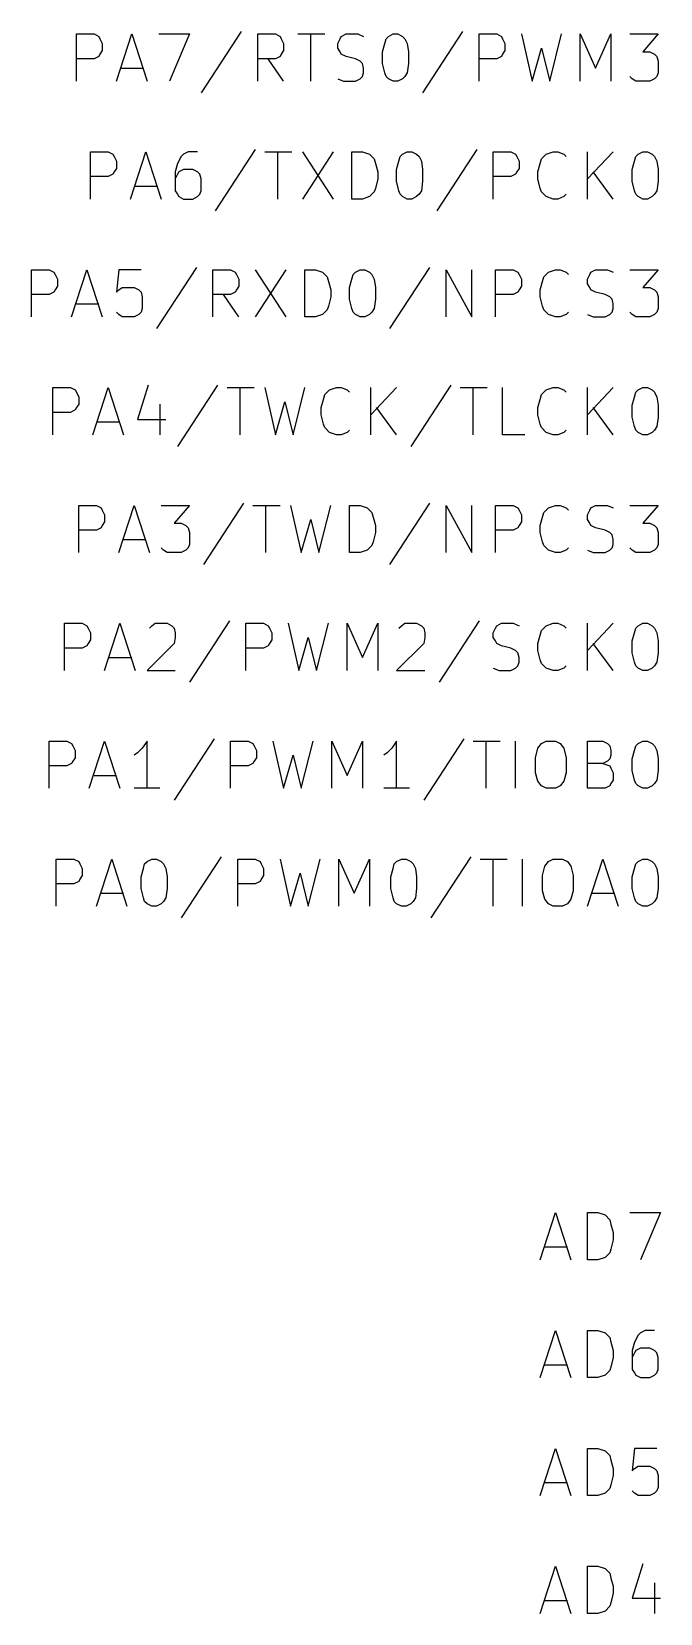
# Model space of a CAD drawing. Extents: x 4000 to 113000, y 4000 to 78670.
# Drawn here: x 70200 to 75540, y 29010 to 42430 of the extents above; entities that cross this region are included whole.
import ezdxf

# ---------------------------------------------------------------- set-up
doc = ezdxf.new("R2010")
doc.units = 0
doc.layers.add('BLACK', color=1, linetype='CONTINUOUS')

msp = doc.modelspace()

# ---------------------------------------------------------------- linework, layer by layer
at = {"layer": 'BLACK'}
for p, q in [((70580, 42010), (70580, 42410)), ((70580, 42410), (70730, 42410)), ((70730, 42410), (70770, 42390)), ((70920, 42010), (71050, 42410)), ((71050, 42410), (71180, 42010)), ((71280, 42410), (71540, 42410)), ((71540, 42410), (71370, 42010)), ((71980, 42430), (71640, 41910)), ((72120, 42010), (72120, 42410)), ((72120, 42410), (72270, 42410)), ((72270, 42410), (72310, 42390)), ((72460, 42410), (72690, 42410)), ((72570, 42010), (72570, 42410)), ((72830, 42390), (72870, 42410)), ((72870, 42410), (72970, 42410)), ((72970, 42410), (73020, 42390)), ((73230, 42390), (73270, 42410)), ((73270, 42410), (73310, 42410)), ((73310, 42410), (73350, 42390)), ((73860, 42430), (73520, 41910)), ((74000, 42010), (74000, 42410)), ((74000, 42410), (74150, 42410)), ((74150, 42410), (74190, 42390)), ((74360, 42410), (74450, 42010)), ((74600, 42010), (74700, 42410)), ((74860, 42010), (74860, 42410)), ((74860, 42410), (74990, 42120)), ((74990, 42120), (75120, 42410)), ((75120, 42410), (75120, 42010)), ((75280, 42410), (75520, 42410)), ((75520, 42410), (75390, 42260)), ((70770, 42390), (70780, 42370)), ((70780, 42370), (70800, 42330)), ((70800, 42330), (70800, 42270)), ((72310, 42390), (72320, 42370)), ((72320, 42370), (72340, 42330)), ((72340, 42330), (72340, 42270)), ((72800, 42330), (72820, 42370)), ((72800, 42290), (72800, 42330)), ((72820, 42260), (72800, 42290)), ((72820, 42370), (72830, 42390)), ((73180, 42260), (73200, 42330)), ((73200, 42330), (73210, 42370)), ((73210, 42370), (73230, 42390)), ((73350, 42390), (73370, 42370)), ((73370, 42370), (73390, 42330)), ((73390, 42330), (73400, 42260)), ((74190, 42390), (74200, 42370)), ((74200, 42370), (74220, 42330)), ((74220, 42330), (74220, 42270)), ((74450, 42010), (74530, 42290)), ((74530, 42290), (74600, 42010)), ((70730, 42200), (70580, 42200)), ((70770, 42220), (70730, 42200)), ((70780, 42240), (70770, 42220)), ((70800, 42270), (70780, 42240)), ((72270, 42200), (72120, 42200)), ((72340, 42010), (72210, 42200)), ((72310, 42220), (72270, 42200)), ((72320, 42240), (72310, 42220)), ((72340, 42270), (72320, 42240)), ((72830, 42240), (72820, 42260)), ((72870, 42220), (72830, 42240)), ((72950, 42200), (72870, 42220)), ((72990, 42180), (72950, 42200)), ((73010, 42160), (72990, 42180)), ((73020, 42120), (73010, 42160)), ((73180, 42160), (73180, 42260)), ((73200, 42080), (73180, 42160)), ((73400, 42160), (73390, 42080)), ((73400, 42260), (73400, 42160)), ((74150, 42200), (74000, 42200)), ((74190, 42220), (74150, 42200)), ((74200, 42240), (74190, 42220)), ((74220, 42270), (74200, 42240)), ((75390, 42260), (75450, 42260)), ((75450, 42260), (75490, 42240)), ((75490, 42240), (75510, 42220)), ((75510, 42220), (75520, 42180)), ((75520, 42180), (75520, 42080)), ((70960, 42120), (71150, 42120)), ((72800, 42030), (72850, 42010)), ((72850, 42010), (72950, 42010)), ((72950, 42010), (72990, 42030)), ((72990, 42030), (73010, 42050)), ((73010, 42050), (73020, 42080)), ((73020, 42080), (73020, 42120)), ((73210, 42050), (73200, 42080)), ((73230, 42030), (73210, 42050)), ((73270, 42010), (73230, 42030)), ((73310, 42010), (73270, 42010)), ((73350, 42030), (73310, 42010)), ((73370, 42050), (73350, 42030)), ((73390, 42080), (73370, 42050)), ((75300, 42030), (75280, 42050)), ((75330, 42010), (75300, 42030)), ((75450, 42010), (75330, 42010)), ((75490, 42030), (75450, 42010)), ((75510, 42050), (75490, 42030)), ((75520, 42080), (75510, 42050)), ((70700, 41010), (70700, 41410)), ((70700, 41410), (70850, 41410)), ((70850, 41410), (70890, 41390)), ((70890, 41390), (70900, 41370)), ((70900, 41370), (70920, 41330)), ((71040, 41010), (71170, 41410)), ((71170, 41410), (71300, 41010)), ((71470, 41370), (71440, 41310)), ((71490, 41390), (71470, 41370)), ((71530, 41410), (71490, 41390)), ((71610, 41410), (71530, 41410)), ((72100, 41430), (71760, 40910)), ((72180, 41410), (72410, 41410)), ((72290, 41010), (72290, 41410)), ((72500, 41410), (72760, 41010)), ((72760, 41410), (72500, 41010)), ((72920, 41010), (72920, 41410)), ((72920, 41410), (73010, 41410)), ((73010, 41410), (73070, 41390)), ((73070, 41390), (73110, 41350)), ((73110, 41350), (73120, 41310)), ((73320, 41330), (73330, 41370)), ((73330, 41370), (73350, 41390)), ((73350, 41390), (73390, 41410)), ((73390, 41410), (73430, 41410)), ((73430, 41410), (73470, 41390)), ((73470, 41390), (73490, 41370)), ((73490, 41370), (73510, 41330)), ((73980, 41430), (73640, 40910)), ((74120, 41010), (74120, 41410)), ((74120, 41410), (74270, 41410)), ((74270, 41410), (74310, 41390)), ((74310, 41390), (74320, 41370)), ((74320, 41370), (74340, 41330)), ((74520, 41310), (74530, 41350)), ((74530, 41350), (74570, 41390)), ((74570, 41390), (74630, 41410)), ((74630, 41410), (74670, 41410)), ((74670, 41410), (74720, 41390)), ((74720, 41390), (74740, 41370)), ((74920, 41010), (74920, 41410)), ((75140, 41410), (74920, 41180)), ((75320, 41330), (75330, 41370)), ((75330, 41370), (75350, 41390)), ((75350, 41390), (75390, 41410)), ((75390, 41410), (75430, 41410)), ((75430, 41410), (75470, 41390)), ((75470, 41390), (75490, 41370)), ((75490, 41370), (75510, 41330)), ((70850, 41200), (70700, 41200)), ((70890, 41220), (70850, 41200)), ((70900, 41240), (70890, 41220)), ((70920, 41270), (70900, 41240)), ((70920, 41330), (70920, 41270)), ((71440, 41310), (71420, 41240)), ((71420, 41240), (71420, 41080)), ((71440, 41220), (71420, 41180)), ((71450, 41240), (71440, 41220)), ((71490, 41260), (71450, 41240)), ((71570, 41260), (71490, 41260)), ((71610, 41240), (71570, 41260)), ((71630, 41220), (71610, 41240)), ((71640, 41180), (71630, 41220)), ((73120, 41310), (73140, 41240)), ((73140, 41240), (73140, 41180)), ((73300, 41260), (73320, 41330)), ((73300, 41160), (73300, 41260)), ((73510, 41330), (73520, 41260)), ((73520, 41260), (73520, 41160)), ((74270, 41200), (74120, 41200)), ((74310, 41220), (74270, 41200)), ((74320, 41240), (74310, 41220)), ((74340, 41270), (74320, 41240)), ((74340, 41330), (74340, 41270)), ((74500, 41240), (74520, 41310)), ((74500, 41180), (74500, 41240)), ((75140, 41010), (74970, 41240)), ((75300, 41260), (75320, 41330)), ((75300, 41160), (75300, 41260)), ((75510, 41330), (75520, 41260)), ((75520, 41260), (75520, 41160)), ((71080, 41120), (71270, 41120)), ((71420, 41080), (71440, 41050)), ((71630, 41050), (71640, 41080)), ((71640, 41080), (71640, 41180)), ((73110, 41070), (73070, 41030)), ((73120, 41100), (73110, 41070)), ((73140, 41180), (73120, 41100)), ((73320, 41080), (73300, 41160)), ((73330, 41050), (73320, 41080)), ((73510, 41080), (73490, 41050)), ((73520, 41160), (73510, 41080)), ((74520, 41100), (74500, 41180)), ((74530, 41070), (74520, 41100)), ((74570, 41030), (74530, 41070)), ((75320, 41080), (75300, 41160)), ((75330, 41050), (75320, 41080)), ((75510, 41080), (75490, 41050)), ((75520, 41160), (75510, 41080)), ((71440, 41050), (71450, 41030)), ((71450, 41030), (71490, 41010)), ((71490, 41010), (71570, 41010)), ((71570, 41010), (71610, 41030)), ((71610, 41030), (71630, 41050)), ((73010, 41010), (72920, 41010)), ((73070, 41030), (73010, 41010)), ((73350, 41030), (73330, 41050)), ((73390, 41010), (73350, 41030)), ((73430, 41010), (73390, 41010)), ((73470, 41030), (73430, 41010)), ((73490, 41050), (73470, 41030)), ((74630, 41010), (74570, 41030)), ((74670, 41010), (74630, 41010)), ((74720, 41030), (74670, 41010)), ((74740, 41050), (74720, 41030)), ((75350, 41030), (75330, 41050)), ((75390, 41010), (75350, 41030)), ((75430, 41010), (75390, 41010)), ((75470, 41030), (75430, 41010)), ((75490, 41050), (75470, 41030)), ((70200, 40010), (70200, 40410)), ((70200, 40410), (70350, 40410)), ((70350, 40410), (70390, 40390)), ((70540, 40010), (70670, 40410)), ((70670, 40410), (70800, 40010)), ((70940, 40410), (70920, 40220)), ((71130, 40410), (70940, 40410)), ((71600, 40430), (71260, 39910)), ((71740, 40010), (71740, 40410)), ((71740, 40410), (71890, 40410)), ((71890, 40410), (71930, 40390)), ((72100, 40410), (72360, 40010)), ((72360, 40410), (72100, 40010)), ((72520, 40010), (72520, 40410)), ((72520, 40410), (72610, 40410)), ((72610, 40410), (72670, 40390)), ((72950, 40390), (72990, 40410)), ((72990, 40410), (73030, 40410)), ((73030, 40410), (73070, 40390)), ((73580, 40430), (73240, 39910)), ((73720, 40010), (73720, 40410)), ((73720, 40410), (73940, 40010)), ((73940, 40010), (73940, 40410)), ((74140, 40010), (74140, 40410)), ((74140, 40410), (74290, 40410)), ((74290, 40410), (74330, 40390)), ((74590, 40390), (74650, 40410)), ((74650, 40410), (74690, 40410)), ((74690, 40410), (74740, 40390)), ((74950, 40390), (74990, 40410)), ((74990, 40410), (75090, 40410)), ((75090, 40410), (75140, 40390)), ((75280, 40410), (75520, 40410)), ((75520, 40410), (75390, 40260)), ((70390, 40390), (70400, 40370)), ((70400, 40370), (70420, 40330)), ((70420, 40270), (70400, 40240)), ((70420, 40330), (70420, 40270)), ((70940, 40240), (70970, 40260)), ((70970, 40260), (71070, 40260)), ((71070, 40260), (71110, 40240)), ((71930, 40390), (71940, 40370)), ((71940, 40370), (71960, 40330)), ((71960, 40270), (71940, 40240)), ((71960, 40330), (71960, 40270)), ((72670, 40390), (72710, 40350)), ((72710, 40350), (72720, 40310)), ((72720, 40310), (72740, 40240)), ((72900, 40260), (72920, 40330)), ((72900, 40160), (72900, 40260)), ((72920, 40330), (72930, 40370)), ((72930, 40370), (72950, 40390)), ((73070, 40390), (73090, 40370)), ((73090, 40370), (73110, 40330)), ((73110, 40330), (73120, 40260)), ((73120, 40260), (73120, 40160)), ((74330, 40390), (74340, 40370)), ((74340, 40370), (74360, 40330)), ((74360, 40270), (74340, 40240)), ((74360, 40330), (74360, 40270)), ((74520, 40240), (74540, 40310)), ((74540, 40310), (74550, 40350)), ((74550, 40350), (74590, 40390)), ((74740, 40390), (74760, 40370)), ((74920, 40330), (74940, 40370)), ((74920, 40290), (74920, 40330)), ((74940, 40260), (74920, 40290)), ((74940, 40370), (74950, 40390)), ((74950, 40240), (74940, 40260)), ((75390, 40260), (75450, 40260)), ((75450, 40260), (75490, 40240)), ((70350, 40200), (70200, 40200)), ((70390, 40220), (70350, 40200)), ((70400, 40240), (70390, 40220)), ((70920, 40220), (70940, 40240)), ((71110, 40240), (71130, 40220)), ((71130, 40220), (71140, 40180)), ((71140, 40180), (71140, 40080)), ((71890, 40200), (71740, 40200)), ((71960, 40010), (71830, 40200)), ((71930, 40220), (71890, 40200)), ((71940, 40240), (71930, 40220)), ((72740, 40180), (72720, 40100)), ((72740, 40240), (72740, 40180)), ((72920, 40080), (72900, 40160)), ((73120, 40160), (73110, 40080)), ((74290, 40200), (74140, 40200)), ((74330, 40220), (74290, 40200)), ((74340, 40240), (74330, 40220)), ((74520, 40180), (74520, 40240)), ((74540, 40100), (74520, 40180)), ((74990, 40220), (74950, 40240)), ((75070, 40200), (74990, 40220)), ((75110, 40180), (75070, 40200)), ((75130, 40160), (75110, 40180)), ((75140, 40120), (75130, 40160)), ((75490, 40240), (75510, 40220)), ((75510, 40220), (75520, 40180)), ((75520, 40180), (75520, 40080)), ((70580, 40120), (70770, 40120)), ((70940, 40030), (70920, 40050)), ((70970, 40010), (70940, 40030)), ((71070, 40010), (70970, 40010)), ((71110, 40030), (71070, 40010)), ((71130, 40050), (71110, 40030)), ((71140, 40080), (71130, 40050)), ((72610, 40010), (72520, 40010)), ((72670, 40030), (72610, 40010)), ((72710, 40070), (72670, 40030)), ((72720, 40100), (72710, 40070)), ((72930, 40050), (72920, 40080)), ((72950, 40030), (72930, 40050)), ((72990, 40010), (72950, 40030)), ((73030, 40010), (72990, 40010)), ((73070, 40030), (73030, 40010)), ((73090, 40050), (73070, 40030)), ((73110, 40080), (73090, 40050)), ((74550, 40070), (74540, 40100)), ((74590, 40030), (74550, 40070)), ((74650, 40010), (74590, 40030)), ((74690, 40010), (74650, 40010)), ((74740, 40030), (74690, 40010)), ((74760, 40050), (74740, 40030)), ((74920, 40030), (74970, 40010)), ((74970, 40010), (75070, 40010)), ((75070, 40010), (75110, 40030)), ((75110, 40030), (75130, 40050)), ((75130, 40050), (75140, 40080)), ((75140, 40080), (75140, 40120)), ((75300, 40030), (75280, 40050)), ((75330, 40010), (75300, 40030)), ((75450, 40010), (75330, 40010)), ((75490, 40030), (75450, 40010)), ((75510, 40050), (75490, 40030)), ((75520, 40080), (75510, 40050)), ((70380, 39010), (70380, 39410)), ((70380, 39410), (70530, 39410)), ((70530, 39410), (70570, 39390)), ((70570, 39390), (70580, 39370)), ((70580, 39370), (70600, 39330)), ((70600, 39330), (70600, 39270)), ((70720, 39010), (70850, 39410)), ((70850, 39410), (70980, 39010)), ((71190, 39430), (71100, 39140)), ((71780, 39430), (71440, 38910)), ((71860, 39410), (72090, 39410)), ((71970, 39010), (71970, 39410)), ((72180, 39410), (72270, 39010)), ((72420, 39010), (72520, 39410)), ((72680, 39310), (72690, 39350)), ((72690, 39350), (72730, 39390)), ((72730, 39390), (72790, 39410)), ((72790, 39410), (72830, 39410)), ((72830, 39410), (72880, 39390)), ((72880, 39390), (72900, 39370)), ((73080, 39010), (73080, 39410)), ((73300, 39410), (73080, 39180)), ((73760, 39430), (73420, 38910)), ((73840, 39410), (74070, 39410)), ((73950, 39010), (73950, 39410)), ((74200, 39010), (74200, 39410)), ((74520, 39310), (74530, 39350)), ((74530, 39350), (74570, 39390)), ((74570, 39390), (74630, 39410)), ((74630, 39410), (74670, 39410)), ((74670, 39410), (74720, 39390)), ((74720, 39390), (74740, 39370)), ((74920, 39010), (74920, 39410)), ((75140, 39410), (74920, 39180)), ((75300, 39260), (75320, 39330)), ((75320, 39330), (75330, 39370)), ((75330, 39370), (75350, 39390)), ((75350, 39390), (75390, 39410)), ((75390, 39410), (75430, 39410)), ((75430, 39410), (75470, 39390)), ((75470, 39390), (75490, 39370)), ((75490, 39370), (75510, 39330)), ((75510, 39330), (75520, 39260)), ((70530, 39200), (70380, 39200)), ((70570, 39220), (70530, 39200)), ((70580, 39240), (70570, 39220)), ((70600, 39270), (70580, 39240)), ((71290, 39270), (71290, 39010)), ((72270, 39010), (72350, 39290)), ((72350, 39290), (72420, 39010)), ((72660, 39240), (72680, 39310)), ((72660, 39180), (72660, 39240)), ((73300, 39010), (73130, 39240)), ((74500, 39240), (74520, 39310)), ((74500, 39180), (74500, 39240)), ((75140, 39010), (74970, 39240)), ((75300, 39160), (75300, 39260)), ((75520, 39260), (75520, 39160)), ((70760, 39120), (70950, 39120)), ((71100, 39140), (71340, 39140)), ((72680, 39100), (72660, 39180)), ((72690, 39070), (72680, 39100)), ((72730, 39030), (72690, 39070)), ((74520, 39100), (74500, 39180)), ((74530, 39070), (74520, 39100)), ((74570, 39030), (74530, 39070)), ((75320, 39080), (75300, 39160)), ((75330, 39050), (75320, 39080)), ((75510, 39080), (75490, 39050)), ((75520, 39160), (75510, 39080)), ((72790, 39010), (72730, 39030)), ((72830, 39010), (72790, 39010)), ((72880, 39030), (72830, 39010)), ((72900, 39050), (72880, 39030)), ((74390, 39010), (74200, 39010)), ((74630, 39010), (74570, 39030)), ((74670, 39010), (74630, 39010)), ((74720, 39030), (74670, 39010)), ((74740, 39050), (74720, 39030)), ((75350, 39030), (75330, 39050)), ((75390, 39010), (75350, 39030)), ((75430, 39010), (75390, 39010)), ((75470, 39030), (75430, 39010)), ((75490, 39050), (75470, 39030)), ((70600, 38010), (70600, 38410)), ((70600, 38410), (70750, 38410)), ((70750, 38410), (70790, 38390)), ((70790, 38390), (70800, 38370)), ((70940, 38010), (71070, 38410)), ((71070, 38410), (71200, 38010)), ((71300, 38410), (71540, 38410)), ((71540, 38410), (71410, 38260)), ((72000, 38430), (71660, 37910)), ((72080, 38410), (72310, 38410)), ((72190, 38010), (72190, 38410)), ((72400, 38410), (72490, 38010)), ((72640, 38010), (72740, 38410)), ((72900, 38010), (72900, 38410)), ((72900, 38410), (72990, 38410)), ((72990, 38410), (73050, 38390)), ((73050, 38390), (73090, 38350)), ((73580, 38430), (73240, 37910)), ((73720, 38010), (73720, 38410)), ((73720, 38410), (73940, 38010)), ((73940, 38010), (73940, 38410)), ((74140, 38010), (74140, 38410)), ((74140, 38410), (74290, 38410)), ((74290, 38410), (74330, 38390)), ((74330, 38390), (74340, 38370)), ((74550, 38350), (74590, 38390)), ((74590, 38390), (74650, 38410)), ((74650, 38410), (74690, 38410)), ((74690, 38410), (74740, 38390)), ((74740, 38390), (74760, 38370)), ((74940, 38370), (74950, 38390)), ((74950, 38390), (74990, 38410)), ((74990, 38410), (75090, 38410)), ((75090, 38410), (75140, 38390)), ((75280, 38410), (75520, 38410)), ((75520, 38410), (75390, 38260)), ((70800, 38370), (70820, 38330)), ((70820, 38270), (70800, 38240)), ((70820, 38330), (70820, 38270)), ((71410, 38260), (71470, 38260)), ((71470, 38260), (71510, 38240)), ((72490, 38010), (72570, 38290)), ((72570, 38290), (72640, 38010)), ((73090, 38350), (73100, 38310)), ((73100, 38310), (73120, 38240)), ((74340, 38370), (74360, 38330)), ((74360, 38270), (74340, 38240)), ((74360, 38330), (74360, 38270)), ((74520, 38240), (74540, 38310)), ((74540, 38310), (74550, 38350)), ((74920, 38330), (74940, 38370)), ((74920, 38290), (74920, 38330)), ((74940, 38260), (74920, 38290)), ((74950, 38240), (74940, 38260)), ((75390, 38260), (75450, 38260)), ((75450, 38260), (75490, 38240)), ((70750, 38200), (70600, 38200)), ((70790, 38220), (70750, 38200)), ((70800, 38240), (70790, 38220)), ((70980, 38120), (71170, 38120)), ((71510, 38240), (71530, 38220)), ((71530, 38220), (71540, 38180)), ((71540, 38180), (71540, 38080)), ((73120, 38180), (73100, 38100)), ((73120, 38240), (73120, 38180)), ((74290, 38200), (74140, 38200)), ((74330, 38220), (74290, 38200)), ((74340, 38240), (74330, 38220)), ((74520, 38180), (74520, 38240)), ((74540, 38100), (74520, 38180)), ((74990, 38220), (74950, 38240)), ((75070, 38200), (74990, 38220)), ((75110, 38180), (75070, 38200)), ((75130, 38160), (75110, 38180)), ((75140, 38120), (75130, 38160)), ((75140, 38080), (75140, 38120)), ((75490, 38240), (75510, 38220)), ((75510, 38220), (75520, 38180)), ((75520, 38180), (75520, 38080)), ((71320, 38030), (71300, 38050)), ((71350, 38010), (71320, 38030)), ((71470, 38010), (71350, 38010)), ((71510, 38030), (71470, 38010)), ((71530, 38050), (71510, 38030)), ((71540, 38080), (71530, 38050)), ((72990, 38010), (72900, 38010)), ((73050, 38030), (72990, 38010)), ((73090, 38070), (73050, 38030)), ((73100, 38100), (73090, 38070)), ((74550, 38070), (74540, 38100)), ((74590, 38030), (74550, 38070)), ((74650, 38010), (74590, 38030)), ((74690, 38010), (74650, 38010)), ((74740, 38030), (74690, 38010)), ((74760, 38050), (74740, 38030)), ((74920, 38030), (74970, 38010)), ((74970, 38010), (75070, 38010)), ((75070, 38010), (75110, 38030)), ((75110, 38030), (75130, 38050)), ((75130, 38050), (75140, 38080)), ((75300, 38030), (75280, 38050)), ((75330, 38010), (75300, 38030)), ((75450, 38010), (75330, 38010)), ((75490, 38030), (75450, 38010)), ((75510, 38050), (75490, 38030)), ((75520, 38080), (75510, 38050)), ((70480, 37010), (70480, 37410)), ((70480, 37410), (70630, 37410)), ((70630, 37410), (70670, 37390)), ((70670, 37390), (70680, 37370)), ((70680, 37370), (70700, 37330)), ((70700, 37330), (70700, 37270)), ((70820, 37010), (70950, 37410)), ((70950, 37410), (71080, 37010)), ((71200, 37370), (71220, 37390)), ((71220, 37390), (71250, 37410)), ((71250, 37410), (71350, 37410)), ((71350, 37410), (71390, 37390)), ((71390, 37390), (71410, 37370)), ((71410, 37370), (71420, 37330)), ((71420, 37330), (71420, 37290)), ((71880, 37430), (71540, 36910)), ((72020, 37010), (72020, 37410)), ((72020, 37410), (72170, 37410)), ((72170, 37410), (72210, 37390)), ((72210, 37390), (72220, 37370)), ((72220, 37370), (72240, 37330)), ((72240, 37330), (72240, 37270)), ((72380, 37410), (72470, 37010)), ((72620, 37010), (72720, 37410)), ((72880, 37010), (72880, 37410)), ((72880, 37410), (73010, 37120)), ((73010, 37120), (73140, 37410)), ((73140, 37410), (73140, 37010)), ((73320, 37370), (73340, 37390)), ((73340, 37390), (73370, 37410)), ((73370, 37410), (73470, 37410)), ((73470, 37410), (73510, 37390)), ((73510, 37390), (73530, 37370)), ((73530, 37370), (73540, 37330)), ((73540, 37330), (73540, 37290)), ((74000, 37430), (73660, 36910)), ((74120, 37330), (74140, 37370)), ((74120, 37290), (74120, 37330)), ((74140, 37370), (74150, 37390)), ((74150, 37390), (74190, 37410)), ((74190, 37410), (74290, 37410)), ((74290, 37410), (74340, 37390)), ((74500, 37240), (74520, 37310)), ((74520, 37310), (74530, 37350)), ((74530, 37350), (74570, 37390)), ((74570, 37390), (74630, 37410)), ((74630, 37410), (74670, 37410)), ((74670, 37410), (74720, 37390)), ((74720, 37390), (74740, 37370)), ((74920, 37010), (74920, 37410)), ((75140, 37410), (74920, 37180)), ((75300, 37260), (75320, 37330)), ((75320, 37330), (75330, 37370)), ((75330, 37370), (75350, 37390)), ((75350, 37390), (75390, 37410)), ((75390, 37410), (75430, 37410)), ((75430, 37410), (75470, 37390)), ((75470, 37390), (75490, 37370)), ((75490, 37370), (75510, 37330)), ((75510, 37330), (75520, 37260)), ((70630, 37200), (70480, 37200)), ((70670, 37220), (70630, 37200)), ((70680, 37240), (70670, 37220)), ((70700, 37270), (70680, 37240)), ((71410, 37240), (71180, 37010)), ((71420, 37290), (71410, 37240)), ((72170, 37200), (72020, 37200)), ((72210, 37220), (72170, 37200)), ((72220, 37240), (72210, 37220)), ((72240, 37270), (72220, 37240)), ((72470, 37010), (72550, 37290)), ((72550, 37290), (72620, 37010)), ((73530, 37240), (73300, 37010)), ((73540, 37290), (73530, 37240)), ((74140, 37260), (74120, 37290)), ((74150, 37240), (74140, 37260)), ((74190, 37220), (74150, 37240)), ((74270, 37200), (74190, 37220)), ((74310, 37180), (74270, 37200)), ((74330, 37160), (74310, 37180)), ((74500, 37180), (74500, 37240)), ((74520, 37100), (74500, 37180)), ((75140, 37010), (74970, 37240)), ((75300, 37160), (75300, 37260)), ((75520, 37260), (75520, 37160)), ((70860, 37120), (71050, 37120)), ((74310, 37030), (74330, 37050)), ((74340, 37120), (74330, 37160)), ((74330, 37050), (74340, 37080)), ((74340, 37080), (74340, 37120)), ((74530, 37070), (74520, 37100)), ((74570, 37030), (74530, 37070)), ((74740, 37050), (74720, 37030)), ((75320, 37080), (75300, 37160)), ((75330, 37050), (75320, 37080)), ((75350, 37030), (75330, 37050)), ((75490, 37050), (75470, 37030)), ((75510, 37080), (75490, 37050)), ((75520, 37160), (75510, 37080)), ((71180, 37010), (71420, 37010)), ((73300, 37010), (73540, 37010)), ((74120, 37030), (74170, 37010)), ((74170, 37010), (74270, 37010)), ((74270, 37010), (74310, 37030)), ((74630, 37010), (74570, 37030)), ((74670, 37010), (74630, 37010)), ((74720, 37030), (74670, 37010)), ((75390, 37010), (75350, 37030)), ((75430, 37010), (75390, 37010)), ((75470, 37030), (75430, 37010)), ((70350, 36010), (70350, 36410)), ((70350, 36410), (70500, 36410)), ((70500, 36410), (70540, 36390)), ((70540, 36390), (70550, 36370)), ((70550, 36370), (70570, 36330)), ((70690, 36010), (70820, 36410)), ((70820, 36410), (70950, 36010)), ((71180, 36410), (71140, 36350)), ((71180, 36010), (71180, 36410)), ((71750, 36430), (71410, 35910)), ((71890, 36010), (71890, 36410)), ((71890, 36410), (72040, 36410)), ((72040, 36410), (72080, 36390)), ((72080, 36390), (72090, 36370)), ((72090, 36370), (72110, 36330)), ((72250, 36410), (72340, 36010)), ((72490, 36010), (72590, 36410)), ((72750, 36010), (72750, 36410)), ((72750, 36410), (72880, 36120)), ((72880, 36120), (73010, 36410)), ((73010, 36410), (73010, 36010)), ((73300, 36410), (73260, 36350)), ((73300, 36010), (73300, 36410)), ((73870, 36430), (73530, 35910)), ((73950, 36410), (74180, 36410)), ((74060, 36010), (74060, 36410)), ((74310, 36010), (74310, 36410)), ((74500, 36350), (74530, 36390)), ((74530, 36390), (74570, 36410)), ((74570, 36410), (74650, 36410)), ((74650, 36410), (74690, 36390)), ((74690, 36390), (74720, 36350)), ((74920, 36010), (74920, 36410)), ((74920, 36410), (75050, 36410)), ((75050, 36410), (75090, 36390)), ((75090, 36390), (75110, 36370)), ((75110, 36370), (75120, 36330)), ((75320, 36330), (75330, 36370)), ((75330, 36370), (75350, 36390)), ((75350, 36390), (75390, 36410)), ((75390, 36410), (75430, 36410)), ((75430, 36410), (75470, 36390)), ((75470, 36390), (75490, 36370)), ((75490, 36370), (75510, 36330)), ((70550, 36240), (70540, 36220)), ((70570, 36270), (70550, 36240)), ((70570, 36330), (70570, 36270)), ((71100, 36310), (71070, 36290)), ((71140, 36350), (71100, 36310)), ((72090, 36240), (72080, 36220)), ((72110, 36270), (72090, 36240)), ((72110, 36330), (72110, 36270)), ((72340, 36010), (72420, 36290)), ((72420, 36290), (72490, 36010)), ((73220, 36310), (73190, 36290)), ((73260, 36350), (73220, 36310)), ((74480, 36270), (74500, 36350)), ((74480, 36140), (74480, 36270)), ((74720, 36350), (74740, 36270)), ((74740, 36270), (74740, 36140)), ((75090, 36240), (75050, 36220)), ((75110, 36260), (75090, 36240)), ((75120, 36290), (75110, 36260)), ((75120, 36330), (75120, 36290)), ((75300, 36260), (75320, 36330)), ((75300, 36160), (75300, 36260)), ((75510, 36330), (75520, 36260)), ((75520, 36260), (75520, 36160)), ((70500, 36200), (70350, 36200)), ((70540, 36220), (70500, 36200)), ((70730, 36120), (70920, 36120)), ((72040, 36200), (71890, 36200)), ((72080, 36220), (72040, 36200)), ((74500, 36070), (74480, 36140)), ((74740, 36140), (74720, 36070)), ((75050, 36220), (74920, 36220)), ((75050, 36220), (75110, 36200)), ((75110, 36200), (75120, 36180)), ((75120, 36180), (75140, 36140)), ((75140, 36140), (75140, 36080)), ((75320, 36080), (75300, 36160)), ((75520, 36160), (75510, 36080)), ((71290, 36010), (71070, 36010)), ((73410, 36010), (73190, 36010)), ((74530, 36030), (74500, 36070)), ((74570, 36010), (74530, 36030)), ((74650, 36010), (74570, 36010)), ((74690, 36030), (74650, 36010)), ((74720, 36070), (74690, 36030)), ((75070, 36010), (74920, 36010)), ((75110, 36030), (75070, 36010)), ((75120, 36050), (75110, 36030)), ((75140, 36080), (75120, 36050)), ((75330, 36050), (75320, 36080)), ((75350, 36030), (75330, 36050)), ((75390, 36010), (75350, 36030)), ((75430, 36010), (75390, 36010)), ((75470, 36030), (75430, 36010)), ((75490, 36050), (75470, 36030)), ((75510, 36080), (75490, 36050)), ((71810, 35430), (71470, 34910)), ((73930, 35430), (73590, 34910)), ((70410, 35010), (70410, 35410)), ((70410, 35410), (70560, 35410)), ((70560, 35410), (70600, 35390)), ((70600, 35390), (70610, 35370)), ((70610, 35370), (70630, 35330)), ((70630, 35330), (70630, 35270)), ((70750, 35010), (70880, 35410)), ((70880, 35410), (71010, 35010)), ((71130, 35260), (71150, 35330)), ((71150, 35330), (71160, 35370)), ((71160, 35370), (71180, 35390)), ((71180, 35390), (71220, 35410)), ((71220, 35410), (71260, 35410)), ((71260, 35410), (71300, 35390)), ((71300, 35390), (71320, 35370)), ((71320, 35370), (71340, 35330)), ((71340, 35330), (71350, 35260)), ((71950, 35010), (71950, 35410)), ((71950, 35410), (72100, 35410)), ((72100, 35410), (72140, 35390)), ((72140, 35390), (72150, 35370)), ((72150, 35370), (72170, 35330)), ((72170, 35330), (72170, 35270)), ((72310, 35410), (72400, 35010)), ((72550, 35010), (72650, 35410)), ((72810, 35010), (72810, 35410)), ((72810, 35410), (72940, 35120)), ((72940, 35120), (73070, 35410)), ((73070, 35410), (73070, 35010)), ((73250, 35260), (73270, 35330)), ((73270, 35330), (73280, 35370)), ((73280, 35370), (73300, 35390)), ((73300, 35390), (73340, 35410)), ((73340, 35410), (73380, 35410)), ((73380, 35410), (73420, 35390)), ((73420, 35390), (73440, 35370)), ((73440, 35370), (73460, 35330)), ((73460, 35330), (73470, 35260)), ((74010, 35410), (74240, 35410)), ((74120, 35010), (74120, 35410)), ((74370, 35010), (74370, 35410)), ((74540, 35270), (74560, 35350)), ((74560, 35350), (74590, 35390)), ((74590, 35390), (74630, 35410)), ((74630, 35410), (74710, 35410)), ((74710, 35410), (74750, 35390)), ((74750, 35390), (74780, 35350)), ((74780, 35350), (74800, 35270)), ((74920, 35010), (75050, 35410)), ((75050, 35410), (75180, 35010)), ((75300, 35260), (75320, 35330)), ((75320, 35330), (75330, 35370)), ((75330, 35370), (75350, 35390)), ((75350, 35390), (75390, 35410)), ((75390, 35410), (75430, 35410)), ((75430, 35410), (75470, 35390)), ((75470, 35390), (75490, 35370)), ((75490, 35370), (75510, 35330)), ((75510, 35330), (75520, 35260)), ((70560, 35200), (70410, 35200)), ((70600, 35220), (70560, 35200)), ((70610, 35240), (70600, 35220)), ((70630, 35270), (70610, 35240)), ((71130, 35160), (71130, 35260)), ((71350, 35260), (71350, 35160)), ((72100, 35200), (71950, 35200)), ((72140, 35220), (72100, 35200)), ((72150, 35240), (72140, 35220)), ((72170, 35270), (72150, 35240)), ((72400, 35010), (72480, 35290)), ((72480, 35290), (72550, 35010)), ((73250, 35160), (73250, 35260)), ((73470, 35260), (73470, 35160)), ((74540, 35140), (74540, 35270)), ((74800, 35270), (74800, 35140)), ((75300, 35160), (75300, 35260)), ((75520, 35260), (75520, 35160)), ((70790, 35120), (70980, 35120)), ((71150, 35080), (71130, 35160)), ((71160, 35050), (71150, 35080)), ((71180, 35030), (71160, 35050)), ((71220, 35010), (71180, 35030)), ((71300, 35030), (71260, 35010)), ((71320, 35050), (71300, 35030)), ((71340, 35080), (71320, 35050)), ((71350, 35160), (71340, 35080)), ((73270, 35080), (73250, 35160)), ((73280, 35050), (73270, 35080)), ((73300, 35030), (73280, 35050)), ((73340, 35010), (73300, 35030)), ((73420, 35030), (73380, 35010)), ((73440, 35050), (73420, 35030)), ((73460, 35080), (73440, 35050)), ((73470, 35160), (73460, 35080)), ((74560, 35070), (74540, 35140)), ((74590, 35030), (74560, 35070)), ((74630, 35010), (74590, 35030)), ((74750, 35030), (74710, 35010)), ((74780, 35070), (74750, 35030)), ((74800, 35140), (74780, 35070)), ((74960, 35120), (75150, 35120)), ((75320, 35080), (75300, 35160)), ((75330, 35050), (75320, 35080)), ((75350, 35030), (75330, 35050)), ((75390, 35010), (75350, 35030)), ((75470, 35030), (75430, 35010)), ((75490, 35050), (75470, 35030)), ((75510, 35080), (75490, 35050)), ((75520, 35160), (75510, 35080)), ((71260, 35010), (71220, 35010)), ((73380, 35010), (73340, 35010)), ((74710, 35010), (74630, 35010)), ((75430, 35010), (75390, 35010)), ((74520, 32010), (74650, 32410)), ((74650, 32410), (74780, 32010)), ((74920, 32010), (74920, 32410)), ((74920, 32410), (75010, 32410)), ((75010, 32410), (75070, 32390)), ((75070, 32390), (75110, 32350)), ((75110, 32350), (75120, 32310)), ((75280, 32410), (75540, 32410)), ((75540, 32410), (75370, 32010)), ((75120, 32310), (75140, 32240)), ((75140, 32240), (75140, 32180)), ((74560, 32120), (74750, 32120)), ((75120, 32100), (75110, 32070)), ((75140, 32180), (75120, 32100)), ((75010, 32010), (74920, 32010)), ((75070, 32030), (75010, 32010)), ((75110, 32070), (75070, 32030)), ((74520, 31010), (74650, 31410)), ((74650, 31410), (74780, 31010)), ((74920, 31010), (74920, 31410)), ((74920, 31410), (75010, 31410)), ((75010, 31410), (75070, 31390)), ((75410, 31410), (75370, 31390)), ((75490, 31410), (75410, 31410)), ((75070, 31390), (75110, 31350)), ((75110, 31350), (75120, 31310)), ((75120, 31310), (75140, 31240)), ((75320, 31310), (75300, 31240)), ((75350, 31370), (75320, 31310)), ((75370, 31390), (75350, 31370)), ((75140, 31180), (75120, 31100)), ((75140, 31240), (75140, 31180)), ((75300, 31240), (75300, 31080)), ((75320, 31220), (75300, 31180)), ((75330, 31240), (75320, 31220)), ((75370, 31260), (75330, 31240)), ((75450, 31260), (75370, 31260)), ((75490, 31240), (75450, 31260)), ((75510, 31220), (75490, 31240)), ((75520, 31180), (75510, 31220)), ((75520, 31080), (75520, 31180)), ((74560, 31120), (74750, 31120)), ((75010, 31010), (74920, 31010)), ((75070, 31030), (75010, 31010)), ((75110, 31070), (75070, 31030)), ((75120, 31100), (75110, 31070)), ((75300, 31080), (75320, 31050)), ((75320, 31050), (75330, 31030)), ((75330, 31030), (75370, 31010)), ((75370, 31010), (75450, 31010)), ((75450, 31010), (75490, 31030)), ((75490, 31030), (75510, 31050)), ((75510, 31050), (75520, 31080)), ((74520, 30010), (74650, 30410)), ((74650, 30410), (74780, 30010)), ((74920, 30010), (74920, 30410)), ((74920, 30410), (75010, 30410)), ((75010, 30410), (75070, 30390)), ((75070, 30390), (75110, 30350)), ((75110, 30350), (75120, 30310)), ((75320, 30410), (75300, 30220)), ((75510, 30410), (75320, 30410)), ((75120, 30310), (75140, 30240)), ((75140, 30240), (75140, 30180)), ((75300, 30220), (75320, 30240)), ((75320, 30240), (75350, 30260)), ((75350, 30260), (75450, 30260)), ((75450, 30260), (75490, 30240)), ((75490, 30240), (75510, 30220)), ((75510, 30220), (75520, 30180)), ((74560, 30120), (74750, 30120)), ((75110, 30070), (75070, 30030)), ((75120, 30100), (75110, 30070)), ((75140, 30180), (75120, 30100)), ((75520, 30080), (75510, 30050)), ((75520, 30180), (75520, 30080)), ((75010, 30010), (74920, 30010)), ((75070, 30030), (75010, 30010)), ((75320, 30030), (75300, 30050)), ((75350, 30010), (75320, 30030)), ((75450, 30010), (75350, 30010)), ((75490, 30030), (75450, 30010)), ((75510, 30050), (75490, 30030)), ((74520, 29010), (74650, 29410)), ((74650, 29410), (74780, 29010)), ((74920, 29010), (74920, 29410)), ((74920, 29410), (75010, 29410)), ((75010, 29410), (75070, 29390)), ((75070, 29390), (75110, 29350)), ((75390, 29430), (75300, 29140)), ((75110, 29350), (75120, 29310)), ((75120, 29310), (75140, 29240)), ((75490, 29270), (75490, 29010)), ((75140, 29180), (75120, 29100)), ((75140, 29240), (75140, 29180)), ((75300, 29140), (75540, 29140)), ((74560, 29120), (74750, 29120)), ((75010, 29010), (74920, 29010)), ((75070, 29030), (75010, 29010)), ((75110, 29070), (75070, 29030)), ((75120, 29100), (75110, 29070))]:
    msp.add_line(p, q, dxfattribs=at)

doc.saveas('drawing.dxf')
